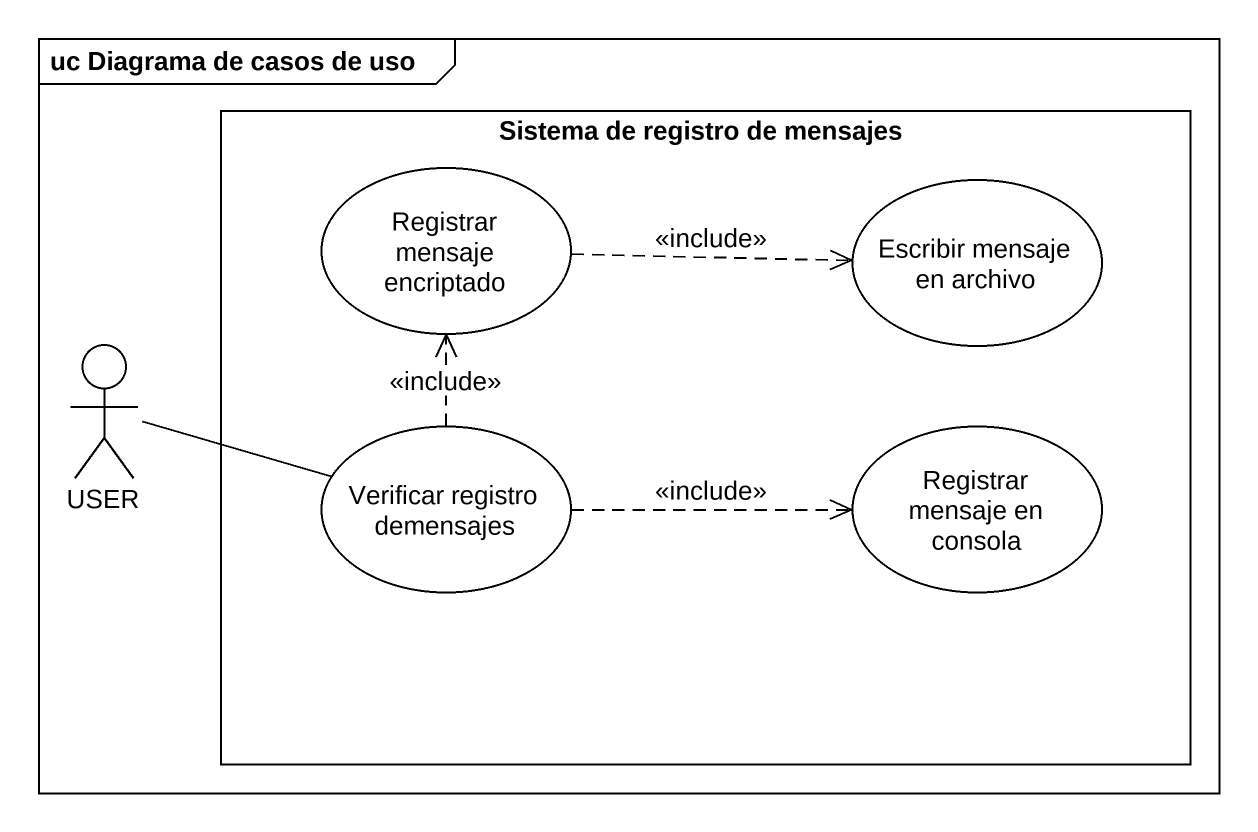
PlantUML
@startuml
mainframe uc Diagrama de casos de uso
rectangle "Sistema de registro de mensajes" as Sistema_de_registro_de {
  usecase "Registrar mensaje encriptado" as Registrar_mensaje_encriptado
  usecase "Escribir mensaje en archivo" as Escribir_mensaje_en_archivo
  usecase "Verificar registro demensajes" as Verificar_registro
  usecase "Registrar mensaje en consola" as Registrar_mensaje_en_consola
}
actor USER
Registrar_mensaje_encriptado .right.> Escribir_mensaje_en_archivo : <<include>>
USER -right- Verificar_registro
Verificar_registro .up.> Registrar_mensaje_encriptado : <<include>>
Verificar_registro .right.> Registrar_mensaje_en_consola : <<include>>
@enduml
